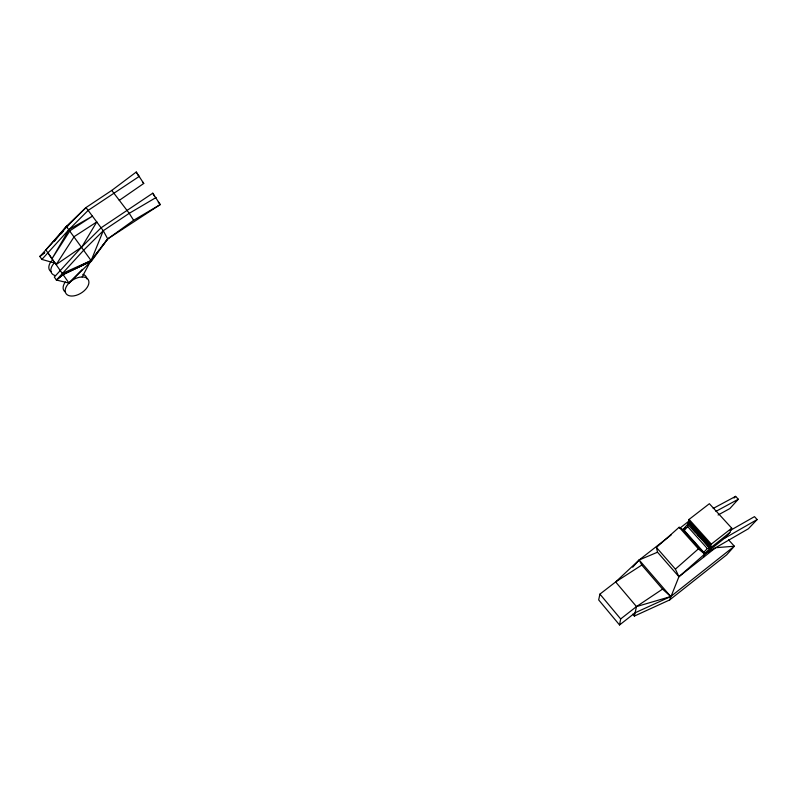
<?xml version="1.0" encoding="UTF-8"?>
<svg xmlns="http://www.w3.org/2000/svg" width="797" height="797" viewBox="0 0 797 797"><rect width="100%" height="100%" fill="white"/><g stroke="black" fill="none" stroke-linecap="round" stroke-linejoin="round"><path stroke-width="1.2" d="M728.578 539.858L734.356 546.224L715.666 547.708L678.924 576.699L657.515 552.211L656.419 547.449L679.144 527.265L684.284 530.443L687.672 526.608L689.096 519.395L709.38 503.714L731.736 528.162L729.833 532.535L724.453 538.324L704.687 554.064L678.924 576.699L669.649 599.952L634.382 616.061L632.778 614.158M662.556 589.113L641.794 565.053L615.643 581.949L599.922 594.124L598.667 599.902L619.548 624.968L620.664 618.95L636.484 606.577L662.556 589.113L670.735 596.545L734.356 546.224L726.665 554.832L669.649 599.952M634.382 616.061L636.484 606.577L615.643 581.949L639.154 559.982L671.134 534.996M729.833 532.535L709.978 548.346L688.329 524.954L688.558 521.656L692.653 526.209M688.698 523.41L709.071 546.104L710.645 546.234L688.947 522.782L689.096 519.395L711.332 544.102L709.978 548.346L704.687 554.064L703.462 557.332M709.2 545.327L709.649 543.913L689.305 521.278M708.613 547.559L709.071 546.104M156.122 197.487L129.234 213.327L103.261 230.731L91.157 260.559L63.192 274.417L56.408 280.036L54.316 277.067L81.802 246.98L101.08 227.803L152.775 193.203L160.227 204.59L107.715 238.921L101.07 247.478M82.191 276.957L90.748 260.798M119.251 200.396L143.739 183.459L136.247 172.032L111.769 190.413L86.016 207.529L103.261 230.731L83.944 249.919L56.408 280.036L68.98 283.074L91.486 261.087L107.715 238.921L133.617 220.301L160.227 204.59L158.234 202.04M94.435 256.046L99.595 249.381M54.176 241.521L66.35 226.428L86.016 207.529L66.968 226.577L39.85 256.514L41.902 259.423L56.637 263.628M61.299 233.471L63.611 230.682L60.502 234.358M730.172 530.493L754.47 516.645L757.15 519.534L748.383 528.76L704.687 554.064L682.919 529.686L688.03 523.888L688.329 524.954M632.688 567.195L639.154 559.982L657.515 552.211M41.902 259.423L69.07 229.466L88.148 210.398L139.515 176.227M713.215 508.426L735.641 496.362L738.311 499.231L729.813 508.586L718.077 515.011M734.097 498.055L735.641 496.362M679.144 527.265L698.411 548.864L704.687 554.064L703.821 552.311L707.318 548.515L709.978 548.346L704.289 542M82.38 269.366L68.98 283.074L45.857 249.909L66.35 226.428L68.552 225.471M54.604 262.721L53.668 263.658A13.011 7.92 -31.4 0 0 55.023 275.503M678.924 576.699L675.398 569.128L698.411 548.864M44.642 252.549L39.85 256.514L44.702 252.629M56.408 280.036L63.272 274.537L91.486 261.087L66.35 226.428L66.699 226.976M682.919 529.686L685.719 527.465M679.861 528.182L688.588 521.368M731.736 528.162L711.332 544.102L709.649 543.913M619.548 624.968L635.089 612.793L670.735 596.545L639.154 559.982L641.794 565.053M724.453 538.324L757.15 519.534M715.915 511.375L738.311 499.231M63.192 274.417L91.486 261.087M62.505 273.391L91.157 260.559L107.715 238.921L103.261 230.731M636.484 606.577L670.735 596.545M696.747 530.762L700.015 534.398M702.466 537.128L706.56 541.681M708.194 543.504L710.645 546.234M692.095 528.421L695.343 532.037M697.783 534.757L702.665 540.187M687.672 526.608L707.318 548.515M684.284 530.443L703.821 552.311M656.419 547.449L675.398 569.128M599.922 594.124L620.664 618.95M142.444 181.796L143.739 183.459M111.769 190.413L129.234 213.327L133.617 220.301M47.92 252.818L54.545 262.691M136.247 172.032L138.668 176.187M152.775 193.203L154.548 196.261M688.558 521.656L688.947 522.782M50.928 271.657A12.991 7.95 -31.3 0 1 51.636 260.778M82.888 274.377A13.111 7.781 -31.8 0 1 86.833 278.9M65.175 291.891A13.111 7.781 -31.8 0 1 65.374 281.919M69.07 229.466L52.054 258.656L69.967 230.722L92.432 216.166L69.07 229.466M96.746 221.974L81.802 246.98L56.218 264.524L74.231 236.589L96.746 221.974M70.455 281.71L68.104 284.041A13.131 7.761 -31.8 0 0 70.006 295.906A13.131 7.761 -31.8 0 0 87.172 287.378A13.131 7.761 -31.8 0 0 82.4 276.938L79.461 277.246A13.131 7.761 -31.8 0 0 70.455 281.71"/></g></svg>
